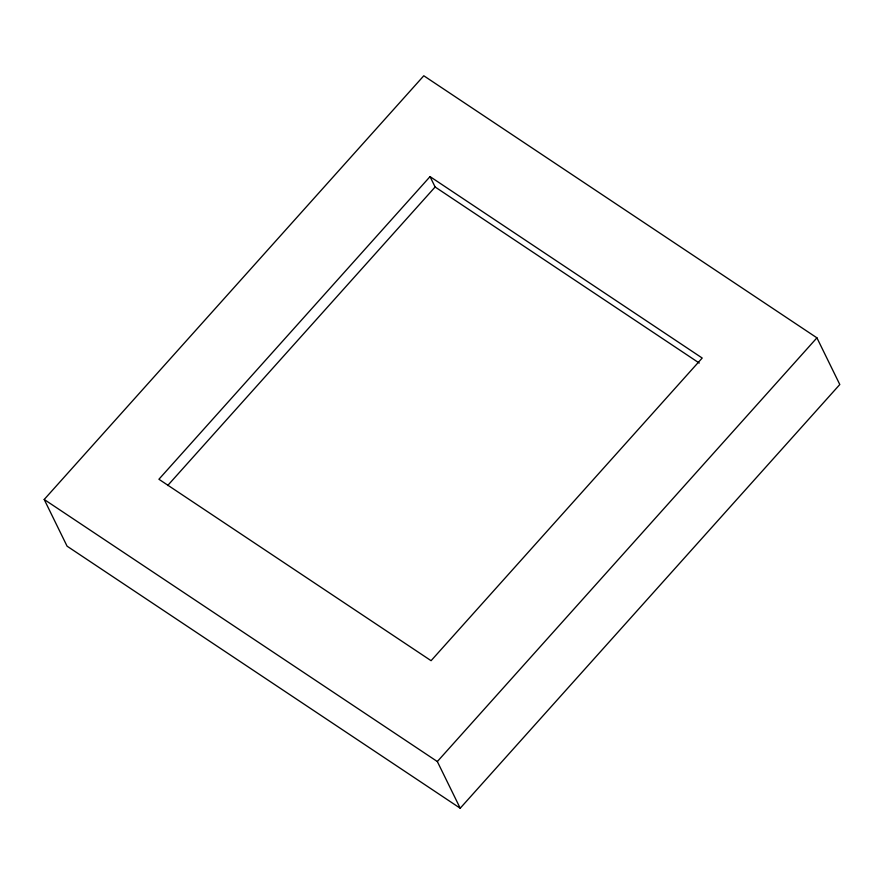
<?xml version="1.0" encoding="UTF-8"?>
<svg xmlns="http://www.w3.org/2000/svg" width="884" height="884" viewBox="0 0 884 884"><rect width="100%" height="100%" fill="white"/><g stroke="black" fill="none" stroke-linecap="round" stroke-linejoin="round"><path stroke-width="1.33" d="M44.2 499.482L423.79 75.77L816.926 337.832L839.8 384.518L460.21 808.23L67.073 546.168L44.2 499.482L437.337 761.544L460.21 808.23M430.044 176.612L158.91 479.261L431.083 660.691L702.216 358.042L430.044 176.612L435.127 186.988L699.255 363.059M167.673 485.537L435.127 186.988M437.337 761.544L816.926 337.832"/></g></svg>
